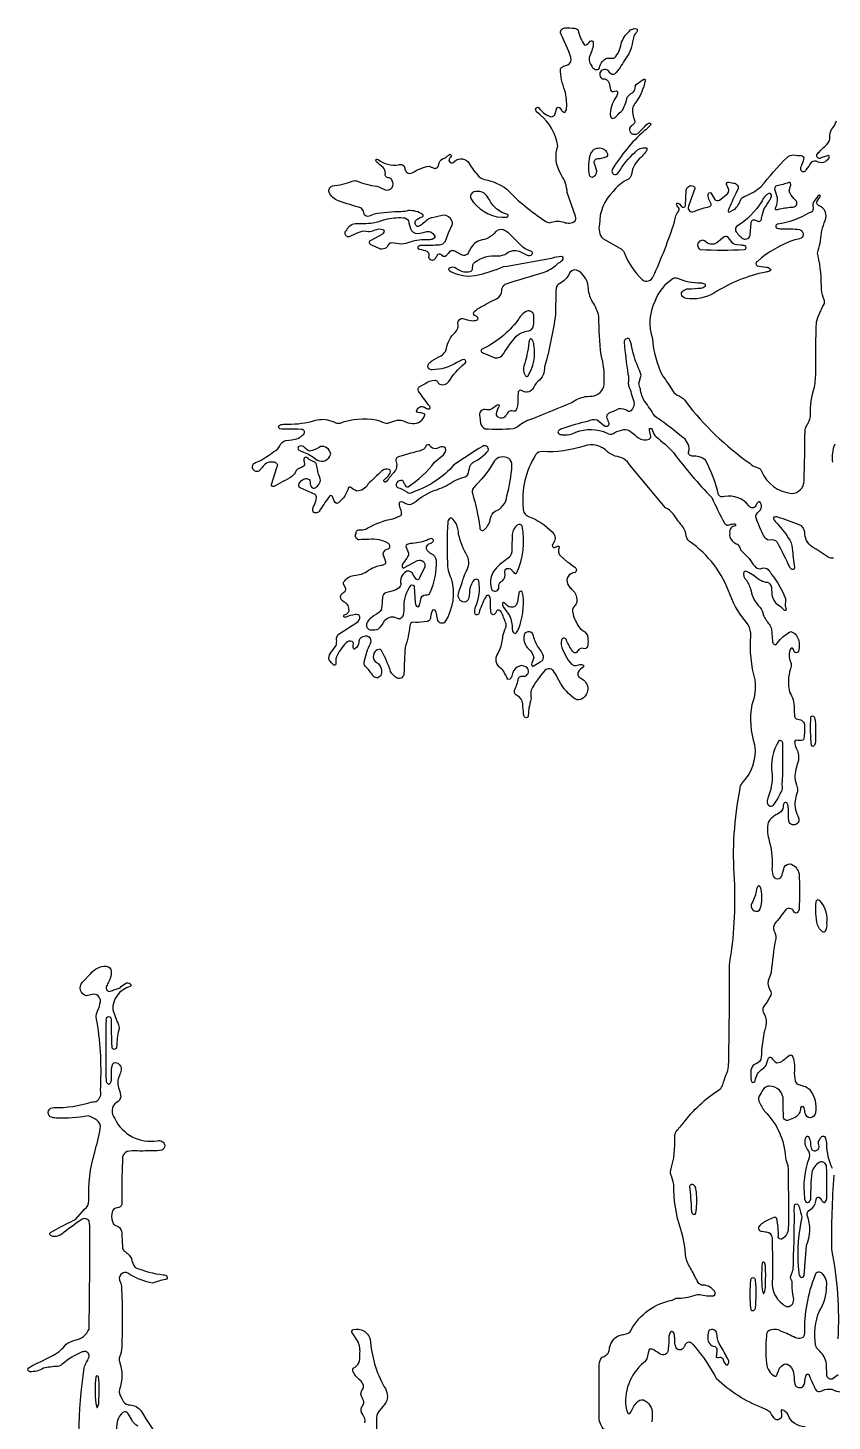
# Model space of a CAD drawing. Header units: metres. Extents: x 3.24 to 8.76, y 2.93 to 9.07.
# Drawn here: x 3.767 to 5.623, y 5.863 to 9.075 of the extents above; entities that cross this region are included whole.
import ezdxf

# ---------------------------------------------------------------- set-up
doc = ezdxf.new("R2010")
doc.units = ezdxf.units.M

msp = doc.modelspace()

# ---------------------------------------------------------------- linework, layer by layer
at = {"layer": 'Layer 1', "color": 0}
for points in [[(5.10029, 5.84021, -0.1811), (5.08563, 5.86705, -0.01), (5.08561, 5.99408, -0.2243), (5.09247, 6.01027, 0.1083), (5.10658, 6.02098, 0.0427), (5.10945, 6.03187, -0.253), (5.13124, 6.06082, 0.0272), (5.15261, 6.06582, 0.15), (5.1593, 6.074, -0.2267), (5.25378, 6.14201), (5.2632, 6.14702, 0.1061), (5.30658, 6.15347, -0.1337), (5.31782, 6.15532, 0.0961), (5.34922, 6.15215), (5.35215, 6.15395, 0.3537), (5.3493, 6.1649, 0.2387), (5.32227, 6.17673, -0.1575), (5.31376, 6.18283, -0.0162), (5.29797, 6.21226, -0.0723), (5.28533, 6.23989, 0.0488), (5.27388, 6.30513, -0.0908), (5.25754, 6.40868, 0.0443), (5.25046, 6.43141, -0.165), (5.25044, 6.44195, 0.0923), (5.25948, 6.51851, -0.1152), (5.26225, 6.53004, -0.0442), (5.2784, 6.54853, -0.092), (5.36348, 6.62814, 0.1454), (5.37039, 6.63823, -0.027), (5.37837, 6.66234, 0.097), (5.3838, 6.68048, 0.0066), (5.38584, 6.91487, 0.0552), (5.39744, 7.11154, -0.0658), (5.41029, 7.32153, -0.1648), (5.41432, 7.3327, 0.23), (5.44475, 7.42149, -0.1247), (5.43803, 7.51514, 0.1321), (5.44481, 7.57152, -0.0833), (5.43478, 7.67302, 0.1538), (5.42911, 7.69894, -0.0831), (5.38709, 7.76774, 0.161), (5.29365, 7.89085), (5.28946, 7.89455, -0.1059), (5.28614, 7.90386, 0.0966), (5.2791, 7.92389, -0.035), (5.25901, 7.95058, 0.1269), (5.23833, 7.96867), (5.15704, 8.06626, 0.2228), (5.12209, 8.08778, -0.1071), (5.10465, 8.09777, 0.2902), (5.05072, 8.11083, -0.0953), (4.95351, 8.09807, 0.2542), (4.93922, 8.09102, 0.1723), (4.91021, 7.96672, 0.1387), (4.91269, 7.95571, 0.1328), (4.92255, 7.94853, -0.1087), (4.97655, 7.91297, -0.3308), (4.98222, 7.89163), (4.97816, 7.88488, 0.324), (4.97747, 7.87923, 0.3238), (4.9826, 7.87681, 0.1327), (4.98592, 7.87856, -0.2837), (4.99168, 7.87997, -0.4081), (4.9928, 7.87773, 0.1088), (4.99171, 7.86602, 0.1568), (4.99521, 7.85852), (5.01122, 7.84409, -0.0401), (5.02905, 7.83139, -0.5243), (5.03, 7.81951, 0.2953), (5.01249, 7.8079, 0.2953), (5.01589, 7.78717, -0.018), (5.02342, 7.77847, -0.2359), (5.03363, 7.75475, -0.1533), (5.03217, 7.74683, 0.0668), (5.02345, 7.73404, 0.14), (5.03272, 7.70429, 0.1795), (5.04741, 7.6857, -0.2604), (5.05921, 7.66887, -0.0319), (5.0593, 7.65169, -0.3541), (5.05164, 7.64315), (5.04855, 7.6442, 0.3393), (5.03602, 7.63891, -0.0616), (5.03291, 7.63504, -0.3684), (5.02702, 7.63481), (5.0237, 7.63811, -0.0597), (5.0096, 7.66375, 0.2968), (5.00427, 7.6677, 0.2968), (4.9985, 7.66442, 0.1794), (5.00139, 7.64047), (5.011, 7.62273, 0.1786), (5.02668, 7.60482, 0.1372), (5.02865, 7.60457, 0.0221), (5.04059, 7.60685, -0.2003), (5.04826, 7.6056, -0.4483), (5.04895, 7.60163, 0.0794), (5.03675, 7.58969, 0.4408), (5.0433, 7.57536, -0.3034), (5.05892, 7.55055, -0.3034), (5.04197, 7.52663), (5.03744, 7.52569, -0.1394), (5.02652, 7.52978, -0.121), (4.98843, 7.57781, 0.0674), (4.9789, 7.59364), (4.97469, 7.59651, 0.2969), (4.96014, 7.59321, 0.0703), (4.92826, 7.54799, 0.1002), (4.92823, 7.52862, 0.0096), (4.92308, 7.50632), (4.92127, 7.48794, -0.5378), (4.91491, 7.48488, -0.1887), (4.91077, 7.49238, 0.0198), (4.90877, 7.51665, 0.2725), (4.89664, 7.53538, -0.4198), (4.8903, 7.54819, 0.0384), (4.8994, 7.57506, -0.3012), (4.90551, 7.5805), (4.9146, 7.58058, 0.5591), (4.91809, 7.60078, 0.0349), (4.90528, 7.6048), (4.8962, 7.60141, 0.2208), (4.88371, 7.58059, -0.1654), (4.87906, 7.57316, -0.3798), (4.87483, 7.57334), (4.8723, 7.57704, 0.0452), (4.86701, 7.58744, 0.1633), (4.85784, 7.59896, -0.4018), (4.85113, 7.63204), (4.85607, 7.64165, 0.0965), (4.86284, 7.67297, -0.035), (4.87005, 7.69242, 0.1975), (4.86998, 7.70241, 0.0088), (4.85929, 7.72868), (4.85672, 7.73192, 0.5202), (4.8474, 7.72757, -0.12), (4.84325, 7.72258, -0.5499), (4.83618, 7.72592, -0.0487), (4.83515, 7.73248, -0.012), (4.8347, 7.75475, 0.138), (4.83218, 7.76505, 0.5304), (4.82351, 7.7625, 0.0678), (4.80818, 7.72646, -0.3754), (4.80365, 7.72176, -0.3754), (4.79839, 7.72562, -0.1234), (4.80009, 7.73993, 0.1463), (4.80766, 7.80001, 0.3715), (4.80263, 7.80363, 0.208), (4.79369, 7.79876, 0.1261), (4.78574, 7.77075, -0.0278), (4.78399, 7.75896, -0.3231), (4.77375, 7.75082, -0.4448), (4.76049, 7.7704, -0.0149), (4.77805, 7.8215, 0.2613), (4.78107, 7.85785, -0.073), (4.76096, 7.90692, 0.114), (4.75507, 7.93223, 0.0998), (4.74579, 7.94405, 0.3681), (4.73975, 7.94396, 0.1489), (4.73576, 7.93432, 0.0251), (4.73519, 7.84284, 0.0227), (4.7367, 7.82383, 0.0363), (4.7438, 7.80512, -0.2137), (4.72949, 7.70523, -0.2708), (4.7203, 7.70234, -0.2709), (4.71328, 7.70894), (4.71089, 7.71926, 0.0293), (4.70857, 7.72916, 0.5297), (4.70103, 7.73212), (4.69908, 7.72896, 0.0458), (4.69582, 7.71292, -0.3163), (4.6884, 7.70625, -0.0343), (4.6613, 7.70426), (4.65653, 7.70497, 0.3492), (4.6482, 7.69654, -0.0632), (4.63754, 7.64665, 0.0136), (4.63485, 7.58627, -0.5239), (4.61916, 7.57563, -0.1475), (4.60418, 7.59134, 0.0396), (4.58344, 7.63923), (4.58037, 7.64237), (4.57335, 7.64135, 0.4906), (4.56863, 7.61421, -0.3646), (4.58228, 7.58469, -0.2881), (4.57453, 7.57686, -0.2881), (4.56411, 7.58044, 0.0586), (4.54854, 7.6, -0.2358), (4.54277, 7.61334), (4.54932, 7.63581, -0.0487), (4.55779, 7.65557, 0.4121), (4.553, 7.67133, 0.2103), (4.54021, 7.67067, 0.1071), (4.53286, 7.66668, 0.1282), (4.53099, 7.65926, -0.257), (4.52149, 7.64326, -0.4747), (4.51849, 7.64392, -0.1712), (4.51759, 7.65102), (4.5187, 7.65482, 0.3093), (4.51508, 7.66008, 0.2767), (4.5015, 7.65746, 0.0836), (4.47817, 7.62306, 0.0735), (4.47801, 7.60996, -0.2846), (4.47703, 7.6064, -0.2851), (4.4734, 7.60571, -0.0802), (4.46262, 7.61794, -0.2526), (4.46524, 7.63341), (4.47858, 7.65073, 0.0888), (4.47947, 7.66412, -0.2801), (4.48555, 7.67807), (4.52625, 7.70388, 0.2236), (4.53347, 7.71733, 0.3712), (4.52313, 7.72238, 0.0669), (4.49836, 7.71561, -0.3561), (4.49588, 7.71927, -0.3563), (4.49897, 7.72244, 0.2653), (4.50824, 7.73092, 0.3342), (4.49704, 7.75105), (4.49287, 7.75373, -0.3362), (4.48974, 7.76775, -0.1416), (4.49633, 7.7737, 0.3604), (4.50087, 7.78266), (4.49592, 7.79097, -0.2849), (4.49645, 7.79763, -0.1972), (4.51891, 7.81271, 0.1577), (4.55348, 7.82428, -0.1033), (4.57937, 7.83541, 0.0648), (4.58986, 7.83812, 0.3281), (4.59346, 7.84353), (4.58726, 7.86155, -0.3187), (4.59617, 7.87308, 0.3114), (4.60219, 7.87848, 0.3115), (4.59928, 7.88603, 0.1685), (4.55376, 7.8956, 0.045), (4.5317, 7.89426, -0.5161), (4.52431, 7.90869), (4.5248, 7.91322, -0.3324), (4.53017, 7.91756), (4.54016, 7.918, 0.1697), (4.5513, 7.92198, -0.0741), (4.60887, 7.94327, 0.032), (4.62737, 7.95044, 0.26), (4.62953, 7.95424, 0.103), (4.62749, 7.96446, -0.123), (4.62427, 7.97801, -0.5363), (4.63122, 7.98253, -0.0549), (4.6363, 7.98007, 0.3091), (4.65648, 7.97889, -0.098), (4.71214, 8.01075, 0.0626), (4.75099, 8.03037, -0.0611), (4.77375, 8.03883, 0.2117), (4.78204, 8.04529, 0.0415), (4.78705, 8.06331), (4.78939, 8.06825, -0.0994), (4.79919, 8.07596, 0.1148), (4.82904, 8.10003, 0.3505), (4.82655, 8.10991, 0.3506), (4.81635, 8.10965, 0.0278), (4.75018, 8.0671, -0.1289), (4.65884, 8.00579, -0.0798), (4.6482, 8.00153, -0.1745), (4.64206, 8.00442, 0.1254), (4.62043, 8.01415, -0.3294), (4.61926, 8.02705, -0.3294), (4.63125, 8.03195), (4.63337, 8.02892, 0.0303), (4.6367, 8.0219, 0.4251), (4.64443, 8.01705, 0.0964), (4.7052, 8.07383), (4.72592, 8.09078, 0.1997), (4.73113, 8.10051), (4.73089, 8.10557, 0.3223), (4.71732, 8.10815, -0.4812), (4.69347, 8.11334, 0.4597), (4.68427, 8.10827, -0.1123), (4.67948, 8.10266), (4.66975, 8.09911, 0.0297), (4.63089, 8.08785, 0.0766), (4.61919, 8.08436, 0.3127), (4.61604, 8.0776, -0.2656), (4.6134, 8.05237, 0.0121), (4.59707, 8.03215, -0.0533), (4.59318, 8.02834, -0.4161), (4.58911, 8.02867, -0.4165), (4.58948, 8.03275, -0.0259), (4.5982, 8.04122, 0.1739), (4.60378, 8.05122, 0.3432), (4.60077, 8.05676, 0.2831), (4.58423, 8.05383, 0.0139), (4.5518, 8.0228, -0.2784), (4.52559, 8.00696, -0.051), (4.51241, 8.01497, 0.4152), (4.507, 8.01494, -0.1537), (4.48409, 7.98011), (4.4794, 7.97797, -0.1818), (4.47112, 7.99216, 0.5162), (4.46413, 7.99587, 0.0272), (4.44189, 7.96425, -0.4403), (4.42615, 7.95767, -0.2711), (4.42879, 7.97557, 0.0854), (4.43318, 7.99195, 0.245), (4.42995, 7.99891), (4.39559, 8.01422, -0.4521), (4.39328, 8.02451, -0.1206), (4.40414, 8.03456, -0.474), (4.41839, 8.02977, 0.1199), (4.42046, 8.01742, 0.4142), (4.43128, 8.01497, 0.0856), (4.43827, 8.02232, 0.2535), (4.44174, 8.03554, -0.0535), (4.4352, 8.05742, 0.0457), (4.43243, 8.07065, 0.1619), (4.42559, 8.0754, -0.0766), (4.41364, 8.08176), (4.41034, 8.08445, 0.2802), (4.40596, 8.08462, 0.2804), (4.4038, 8.08081, 0.0622), (4.40492, 8.07267, -0.3213), (4.4022, 8.06327, -0.0244), (4.39093, 8.05845, 0.1321), (4.38546, 8.05255, -0.0732), (4.37652, 8.04065, -0.0106), (4.33433, 8.01724, -0.291), (4.33016, 8.01825, -0.291), (4.3293, 8.02245), (4.3419, 8.06165), (4.34367, 8.06711, 0.335), (4.33311, 8.07356, 0.1757), (4.31773, 8.07108, 0.0699), (4.30796, 8.06132), (4.30012, 8.05256, -0.4224), (4.28602, 8.05852, -0.4224), (4.29237, 8.07244), (4.30077, 8.07599, 0.05), (4.3349, 8.09834, 0.1827), (4.34829, 8.11134, -0.2589), (4.3623, 8.12327), (4.37649, 8.1251, 0.1992), (4.4037, 8.13834, 0.3266), (4.40466, 8.1458, 0.3266), (4.39784, 8.14898, 0.0176), (4.36761, 8.1498, -0.0494), (4.34878, 8.15038, -0.3105), (4.34583, 8.15481, -0.3106), (4.34892, 8.15915, -0.1072), (4.35939, 8.1612, 0.0657), (4.42155, 8.1674, -0.1363), (4.45859, 8.17147, -0.0325), (4.4778, 8.16415, 0.161), (4.48739, 8.16364, -0.1291), (4.57112, 8.17148, -0.026), (4.5904, 8.16393, 0.1968), (4.60005, 8.16387, -0.0136), (4.61886, 8.17052, -0.1487), (4.63541, 8.16782, 0.082), (4.65437, 8.16287, 0.3604), (4.68338, 8.183, 0.2973), (4.68186, 8.18514, 0.0691), (4.67176, 8.18759), (4.66763, 8.1877, -0.385), (4.66415, 8.19142), (4.66508, 8.19476, -0.5064), (4.68445, 8.19846, 0.0699), (4.69252, 8.19613, 0.2658), (4.6947, 8.197, 0.3183), (4.69429, 8.20232, -0.0195), (4.67244, 8.23209), (4.66855, 8.23698, -0.4215), (4.67145, 8.24796), (4.68302, 8.25437, -0.1524), (4.70745, 8.26232, -0.2956), (4.713, 8.25777, 0.1218), (4.71466, 8.25507, 0.4195), (4.73823, 8.25963, -0.0787), (4.77364, 8.30012, 0.0899), (4.77757, 8.30388, 0.2706), (4.77725, 8.30815, 0.2707), (4.77337, 8.30997), (4.76899, 8.30911), (4.75704, 8.30342, -0.1478), (4.69995, 8.28658, -0.2837), (4.69179, 8.28963, -0.2837), (4.69086, 8.2983, -0.1194), (4.69932, 8.30694, -0.0195), (4.72067, 8.31891, 0.1221), (4.73075, 8.32898), (4.73288, 8.33528, -0.1584), (4.75282, 8.37275, 0.2188), (4.75988, 8.39037, -0.5323), (4.77053, 8.40461), (4.77582, 8.40292, 0.0746), (4.795, 8.39964, 0.1362), (4.80427, 8.40214, 0.4642), (4.80497, 8.40706, 0.1155), (4.80019, 8.41075, -0.5333), (4.79605, 8.41947, -0.0979), (4.80904, 8.42944, -0.0205), (4.84875, 8.45034, 0.273), (4.86054, 8.46904, -0.2597), (4.86871, 8.48391, -0.0082), (4.96032, 8.51216, 0.0926), (4.9911, 8.53267, 0.0482), (5.00069, 8.53907, 0.274), (5.0023, 8.54365, 0.2742), (4.99905, 8.54727, 0.1128), (4.97548, 8.54302), (4.87321, 8.52423), (4.86349, 8.52411, -0.0568), (4.80634, 8.50468, -0.1865), (4.74705, 8.51102, -0.1292), (4.73942, 8.51523, -0.4042), (4.7394, 8.52061, -0.2787), (4.75065, 8.523, -0.0592), (4.75999, 8.51795, 0.2105), (4.78774, 8.51293, 0.2442), (4.79329, 8.51867, -0.1192), (4.79517, 8.53129), (4.79844, 8.53435, -0.1928), (4.85082, 8.54896, 0.1597), (4.87239, 8.55549, -0.2304), (4.90057, 8.5602, -0.0108), (4.91925, 8.55045, 0.3015), (4.93045, 8.55281, 0.4985), (4.92943, 8.55887), (4.92334, 8.56158, -0.0997), (4.90922, 8.56925, 0.0282), (4.88429, 8.5937, 0.1042), (4.86424, 8.60924, 0.3), (4.84271, 8.60057, -0.0872), (4.82555, 8.58808), (4.81964, 8.58687, 0.2363), (4.7895, 8.56783, -0.0375), (4.78133, 8.5533, -0.2841), (4.76925, 8.55037), (4.75064, 8.56052, 0.1912), (4.74214, 8.56007), (4.73895, 8.55731, -0.0287), (4.73352, 8.55094, -0.359), (4.72516, 8.54797), (4.71985, 8.55195, 0.4379), (4.71164, 8.5507, -0.0334), (4.70679, 8.54281, -0.2117), (4.70042, 8.53844, -0.3045), (4.69222, 8.54524, 0.3243), (4.68862, 8.55913, 0.0371), (4.67145, 8.56368, -0.2715), (4.66769, 8.56676, -0.2715), (4.66854, 8.57154, -0.1673), (4.67799, 8.5741, 0.0162), (4.717, 8.57464, 0.2314), (4.73046, 8.58289), (4.73758, 8.60207), (4.74619, 8.62084, 0.2035), (4.7455, 8.63001, 0.2539), (4.72637, 8.64321, -0.0127), (4.70036, 8.63693, 0.1391), (4.68919, 8.63248, -0.0245), (4.67787, 8.62283, -0.0983), (4.66773, 8.617, -0.2881), (4.66356, 8.61799, -0.4539), (4.66449, 8.63295, -0.0475), (4.67793, 8.63938, 0.5329), (4.67849, 8.64406, 0.1757), (4.64501, 8.65331, -0.0292), (4.62873, 8.6505, 0.0454), (4.56602, 8.64512), (4.55475, 8.6406, -0.372), (4.54282, 8.64482), (4.54195, 8.64912, 0.1319), (4.53716, 8.65915, -0.0193), (4.48358, 8.67616, -0.2262), (4.4625, 8.69562, -0.4301), (4.46989, 8.71039, 0.085), (4.51569, 8.72159, -0.1929), (4.52579, 8.72174, 0.0726), (4.57198, 8.70991, -0.0399), (4.59135, 8.70144, 0.3288), (4.60755, 8.70673, 0.3288), (4.60729, 8.72376, 0.2181), (4.60049, 8.729, -0.5536), (4.59201, 8.73924, 0.2287), (4.58692, 8.75267, -0.0209), (4.5718, 8.76619), (4.57004, 8.76935, -0.5265), (4.57267, 8.77221), (4.57532, 8.77112, 0.2049), (4.62253, 8.75897, -0.5209), (4.63685, 8.75132, 0.5729), (4.65353, 8.74033, -0.0903), (4.69292, 8.75614), (4.6959, 8.75449, -0.0368), (4.70209, 8.75166, 0.4827), (4.71454, 8.75737, -0.0294), (4.71702, 8.76527, -0.2444), (4.7268, 8.77358, 0.112), (4.73288, 8.77706, -0.0234), (4.73973, 8.7828, -0.362), (4.7434, 8.78232, -0.3621), (4.7436, 8.77862, -0.0477), (4.7406, 8.7749, 0.508), (4.74187, 8.76422, 0.2834), (4.74859, 8.76412, -0.4843), (4.78269, 8.76553, 0.042), (4.80424, 8.73596, 0.2026), (4.82156, 8.72499, -0.1086), (4.87199, 8.7032, 0.0606), (4.96125, 8.62915, 0.1166), (4.97099, 8.62515, -0.1616), (5.00055, 8.6278, 0.2267), (5.02689, 8.62747, 0.3375), (5.03088, 8.64078), (5.01153, 8.69506, 0.1334), (4.99821, 8.73544, -0.2314), (4.99015, 8.80302, 0.172), (4.94945, 8.87451), (4.94364, 8.8785, -0.2039), (4.9387, 8.88736, -0.2852), (4.94152, 8.89134, -0.2854), (4.94634, 8.89057, 0.1492), (4.9706, 8.87087, 0.405), (4.98274, 8.87448), (4.98796, 8.89018, -0.4927), (4.99425, 8.89033), (4.99815, 8.88469, 0.1337), (5.00353, 8.87995, 0.3405), (5.00657, 8.88055, 0.1669), (5.00999, 8.88916, 0.0853), (5.00625, 8.93018, -0.1025), (4.9962, 8.98029, -0.2242), (4.99806, 8.98325, -0.0659), (5.00842, 8.98807), (5.01288, 8.98928, 0.387), (5.02005, 9.00597, 0.0337), (4.99673, 9.06119, -0.5266), (5.0058, 9.07441, -0.0455), (5.02863, 9.0737, -0.2308), (5.03654, 9.06917, 0.0879), (5.05134, 9.03444, 0.2021), (5.06482, 9.04427, -0.5713), (5.07116, 9.04202, -0.0641), (5.0716, 9.03707, -0.0862), (5.06234, 9.00647, 0.2671), (5.06844, 8.98657, 0.4383), (5.08424, 8.97977), (5.08612, 8.98321, -0.2471), (5.1029, 9.00493), (5.10754, 9.00469, 0.0251), (5.11867, 9.00487, 0.141), (5.12058, 9.00556, 0.1686), (5.13565, 9.03729, -0.1358), (5.15438, 9.0664, -0.2948), (5.17101, 9.07269, -0.366), (5.17317, 9.07023, -0.1675), (5.17118, 9.06407, 0.0907), (5.1642, 9.05186), (5.16212, 9.04261, -0.1524), (5.14415, 9.0007, -0.0561), (5.12081, 8.96793, -0.2803), (5.11594, 8.96714, -0.1341), (5.10819, 8.97305, 0.5045), (5.08983, 8.97536, 0.5046), (5.09302, 8.95713, -0.3689), (5.10837, 8.94692, 0.0299), (5.11118, 8.93178, 0.4305), (5.12112, 8.92892), (5.12426, 8.92967, -0.4132), (5.12731, 8.92728, -0.1527), (5.12568, 8.91828, 0.1315), (5.11055, 8.87684, 0.1532), (5.11299, 8.86734, 0.2784), (5.11654, 8.8661, 0.1232), (5.12373, 8.86958, -0.0153), (5.13974, 8.88591, 0.0693), (5.15025, 8.91567, -0.0823), (5.16179, 8.92497, 0.232), (5.16844, 8.93544, -0.1216), (5.17024, 8.94372), (5.17342, 8.94663), (5.18666, 8.95599, -0.3051), (5.18983, 8.95639, -0.3048), (5.19139, 8.95361, -0.1215), (5.16769, 8.90013, 0.1425), (5.16225, 8.88865, 0.1134), (5.16703, 8.8618, -0.3243), (5.1621, 8.85014, 0.328), (5.15512, 8.83974, 0.328), (5.16298, 8.82998, 0.301), (5.17711, 8.83381, 0.0085), (5.19365, 8.85082), (5.19902, 8.85504, -0.3423), (5.20325, 8.85428, -0.3426), (5.20355, 8.84999, -0.0588), (5.18881, 8.83707, 0.0732), (5.1156, 8.74817, 0.4047), (5.11861, 8.73752, 0.4046), (5.12935, 8.74018, -0.0849), (5.16865, 8.78843, -0.2541), (5.19346, 8.79826, -0.3888), (5.19535, 8.7956, -0.1379), (5.19221, 8.7881, -0.0259), (5.18133, 8.77604, 0.1824), (5.1604, 8.73977, -0.2787), (5.14817, 8.72362, 0.1235), (5.1173, 8.69712, 0.2077), (5.08604, 8.62163, 0.2475), (5.09353, 8.58879), (5.13331, 8.56707, -0.14), (5.1432, 8.55668, 0.1092), (5.18433, 8.4945, 0.5334), (5.21003, 8.50166, 0.0289), (5.25926, 8.62757, -0.1469), (5.26921, 8.65345, 0.3298), (5.26691, 8.6623, -0.1082), (5.2637, 8.66753, -0.3436), (5.26553, 8.67074, -0.3438), (5.26909, 8.66975, -0.0805), (5.27263, 8.66596, 0.4812), (5.28271, 8.66205), (5.28438, 8.66552), (5.28589, 8.70027, -0.4962), (5.30259, 8.71008, -0.339), (5.30599, 8.70459), (5.29139, 8.66337, 0.3244), (5.29359, 8.65287, 0.3244), (5.30426, 8.6517, -0.0248), (5.32279, 8.65864, 0.0448), (5.33987, 8.66312, 0.3454), (5.34344, 8.66871), (5.33998, 8.67695, -0.1231), (5.3368, 8.69051, -0.2914), (5.33868, 8.69428, -0.2912), (5.34288, 8.69417, -0.0147), (5.35231, 8.67929, 0.3519), (5.36295, 8.67741), (5.38147, 8.6923, 0.3247), (5.38143, 8.70844, -0.068), (5.37928, 8.71364, -0.5614), (5.38473, 8.71899), (5.39534, 8.71665, -0.4387), (5.40598, 8.70443), (5.40068, 8.69315, 0.0204), (5.38357, 8.65502, 0.4327), (5.38495, 8.64992), (5.39391, 8.65411, 0.1616), (5.41085, 8.67617), (5.41324, 8.68102, -0.143), (5.42224, 8.68692, 0.0744), (5.45845, 8.70817, -0.0208), (5.51859, 8.77603, -0.2147), (5.53384, 8.78163, 0.0466), (5.55125, 8.78044, -0.4441), (5.55699, 8.77186, -0.039), (5.54994, 8.75302), (5.54937, 8.74851, 0.3051), (5.55594, 8.7434, 0.305), (5.56315, 8.74756, 0.0354), (5.57403, 8.76349, -0.3493), (5.58509, 8.76792, 0.167), (5.60372, 8.76474, 0.0851), (5.61594, 8.77514, 0.3236), (5.61552, 8.77906, 0.3237), (5.61165, 8.77989, -0.0498), (5.60154, 8.77633), (5.59606, 8.77422, -0.285), (5.58946, 8.77526, -0.285), (5.58746, 8.78163), (5.59079, 8.78668, -0.0212), (5.61064, 8.80602, 0.2135), (5.6177, 8.82234, -0.159), (5.62158, 8.84049, 0.1005), (5.63262, 8.86014, 0.0208)], [(5.6261, 7.85267, -0.2485), (5.61354, 7.85482, 0.0126), (5.57685, 7.87851, -0.2626), (5.5596, 7.91191, 0.3183), (5.5466, 7.92915, 0.0142), (5.49753, 7.9469, 0.169), (5.4884, 7.94648, 0.385), (5.48726, 7.94392, 0.108), (5.49173, 7.9363, -0.0556), (5.52156, 7.89925, -0.1901), (5.53041, 7.87504, 0.0068), (5.53608, 7.83062, -0.4149), (5.53256, 7.82593, -0.2179), (5.5257, 7.82999, 0.0059), (5.49691, 7.88832, 0.3148), (5.47742, 7.89377, -0.2407), (5.46591, 7.90214, -0.0404), (5.44712, 7.94537, -0.2241), (5.4488, 7.95414, -0.0514), (5.4571, 7.96361, 0.2997), (5.45858, 7.97783), (5.457, 7.9812, 0.4455), (5.45206, 7.98163, 0.1353), (5.44755, 7.97497, -0.0783), (5.44537, 7.9708, -0.4847), (5.43048, 7.97317, 0.2768), (5.37478, 7.99433, -0.3705), (5.3608, 7.99829, 0.0575), (5.33084, 8.07815, 0.1999), (5.29996, 8.08745, -0.5642), (5.29277, 8.1014, 0.2563), (5.27631, 8.13235, 0.0139), (5.22284, 8.17322, -0.1), (5.21255, 8.18102, 0.0355), (5.19059, 8.21313, -0.1023), (5.18025, 8.24276, -0.0857), (5.17675, 8.25523), (5.18227, 8.27438), (5.17838, 8.28553, -0.0625), (5.16044, 8.33846, 0.1471), (5.15409, 8.35757, 0.2875), (5.14605, 8.35705, 0.2874), (5.14301, 8.34959, 0.0134), (5.1516, 8.27637, -0.1363), (5.15269, 8.25979, 0.1218), (5.15312, 8.25033, -0.0204), (5.16504, 8.21318, -0.2996), (5.15818, 8.19177, -0.2451), (5.15127, 8.19086, 0.2152), (5.12995, 8.19622, -0.0117), (5.10786, 8.18628, 0.3806), (5.10276, 8.17497, -0.0554), (5.10769, 8.16232, -0.5759), (5.09771, 8.1563), (5.08026, 8.17003, 0.2128), (5.0584, 8.16751, 0.0224), (5.00105, 8.15131, 0.1075), (4.99156, 8.14619, 0.4444), (4.9914, 8.14003, 0.1722), (4.99995, 8.13677, 0.091), (5.02298, 8.13908, -0.1887), (5.09496, 8.14464), (5.10662, 8.13864, 0.2477), (5.12151, 8.14176, -0.0687), (5.1418, 8.14887, -0.2187), (5.15831, 8.14373, -0.0091), (5.17587, 8.12948, 0.2466), (5.20047, 8.12665, 0.2705), (5.20474, 8.13326, -0.0329), (5.20107, 8.14678), (5.20154, 8.15119, -0.5087), (5.20848, 8.14689, 0.1591), (5.2164, 8.13195, -0.0454), (5.25647, 8.09578, 0.0322), (5.34503, 7.99194, 0.017), (5.37468, 7.93301, 0.2628), (5.38275, 7.92841), (5.38751, 7.92978, -0.0394), (5.3973, 7.93143, -0.3421), (5.40014, 7.92989, -0.3422), (5.39935, 7.92675, 0.4949), (5.3865, 7.91023), (5.38617, 7.90487, 0.2871), (5.40459, 7.88445, -0.1643), (5.4113, 7.87119), (5.43109, 7.85167, 0.0195), (5.44401, 7.83352, 0.3089), (5.46126, 7.82891, -0.2994), (5.47544, 7.826, -0.0636), (5.48308, 7.81454, -0.0826), (5.515, 7.75903), (5.51523, 7.75412), (5.51437, 7.74508, 0.1111), (5.51704, 7.73491, -0.3411), (5.51553, 7.73171, -0.341), (5.51206, 7.73237), (5.50515, 7.73934, -0.2145), (5.48528, 7.76432, -0.0298), (5.48368, 7.78414), (5.48236, 7.78967, 0.2863), (5.46985, 7.79659, -0.0832), (5.45418, 7.80242, 0.0988), (5.42232, 7.82224), (5.41911, 7.82097, 0.3432), (5.42489, 7.80138, -0.0771), (5.4356, 7.77736, 0.161), (5.45608, 7.73925, -0.197), (5.46363, 7.72106, 0.0424), (5.47726, 7.70017, -0.119), (5.4828, 7.68859), (5.48497, 7.66128, 0.1721), (5.48853, 7.65379, 0.4074), (5.49404, 7.65397), (5.49674, 7.65722, -0.117), (5.52425, 7.68158), (5.52781, 7.68292), (5.53539, 7.67929, -0.2127), (5.54655, 7.65415, -0.11), (5.54519, 7.63798), (5.54258, 7.63481, -0.2688), (5.53713, 7.63477, -0.2685), (5.53439, 7.63946, 0.099), (5.53193, 7.64375, 0.4785), (5.52715, 7.64391), (5.52495, 7.64031, 0.1934), (5.52801, 7.60937, -0.1239), (5.5265, 7.59708, 0.1332), (5.5246, 7.54329, -0.1438), (5.53528, 7.50665, 0.0308), (5.53622, 7.48784, 0.2289), (5.53989, 7.48204), (5.54387, 7.48102, -0.4262), (5.55894, 7.46583, -0.0404), (5.5578, 7.43585, -0.2735), (5.55492, 7.4329, -0.0937), (5.54366, 7.43204), (5.5398, 7.43264, 0.3977), (5.5362, 7.4289), (5.53645, 7.42471, 0.0397), (5.54103, 7.4115, -0.1648), (5.54431, 7.38388, 0.068), (5.53662, 7.34671, 0.0601), (5.54205, 7.32392, -0.1719), (5.54203, 7.31203, 0.1438), (5.53791, 7.27257, 0.0217), (5.54518, 7.2536, -0.4666), (5.53672, 7.23765, -0.4666), (5.52248, 7.24876, -0.0434), (5.52185, 7.26291, 0.0688), (5.52036, 7.28441, 0.3812), (5.51607, 7.28914, 0.3811), (5.51088, 7.28542, 0.0611), (5.50947, 7.27945, -0.2571), (5.50009, 7.26419, 0.1581), (5.47512, 7.24311, 0.1304), (5.47639, 7.20506, -0.0866), (5.4843, 7.141, 0.1013), (5.48589, 7.12147, 0.3319), (5.49659, 7.11346, 0.3318), (5.50732, 7.12143, -0.0151), (5.51226, 7.13974, -0.3903), (5.52898, 7.14681, -0.2378), (5.54643, 7.12471, -0.0273), (5.54645, 7.04326, -0.1744), (5.54233, 7.03518, -0.5358), (5.53395, 7.0389, 0.1584), (5.52844, 7.0444, 0.3228), (5.51398, 7.04034, -0.0053), (5.49085, 7.00997, 0.2686), (5.48843, 6.99408, -0.1319), (5.49258, 6.97509, 0.0286), (5.48225, 6.89752, -0.0176), (5.47478, 6.87822, 0.19), (5.48124, 6.85358), (5.48244, 6.84923, -0.0937), (5.4658, 6.82052, 0.1751), (5.46257, 6.8115, 0.0859), (5.4663, 6.80041, -0.164), (5.47008, 6.77445), (5.46707, 6.76521, 0.0446), (5.45916, 6.7015, -0.2918), (5.44715, 6.68704, 0.0753), (5.44072, 6.68336, 0.2225), (5.4354, 6.66824, 0.0676), (5.43593, 6.64869), (5.43767, 6.64507, 0.5754), (5.44533, 6.64825, -0.2326), (5.46209, 6.67513, 0.1749), (5.471, 6.68571), (5.47358, 6.69399, -0.1512), (5.47738, 6.70102, -0.388), (5.48297, 6.70083, 0.1558), (5.49506, 6.68939, 0.219), (5.50995, 6.6949, -0.0187), (5.52416, 6.70637, -0.3236), (5.53018, 6.70633, -0.1305), (5.53563, 6.67143, 0.0613), (5.53725, 6.64778, 0.2282), (5.54352, 6.63954, 0.0406), (5.56155, 6.63465), (5.57024, 6.62845, -0.223), (5.58415, 6.57365, -0.393), (5.57266, 6.56259, -0.393), (5.5608, 6.57324, -0.0321), (5.55857, 6.58524, 0.3156), (5.5543, 6.58843, 0.3154), (5.54985, 6.5855, -0.2524), (5.53781, 6.56306, 0.0158), (5.52169, 6.55669, -0.5489), (5.51065, 6.56432, -0.0086), (5.50962, 6.60256, 0.4469), (5.47778, 6.6351, 0.2185), (5.46562, 6.63032, 0.0555), (5.4567, 6.61583, 0.299), (5.45347, 6.60045, 0.032), (5.46655, 6.57767, -0.189), (5.51516, 6.47077, 0.0675), (5.5207, 6.45257, -0.0085), (5.52163, 6.30778, -0.2602), (5.50665, 6.28298, -0.5046), (5.49853, 6.28726, 0.0717), (5.49435, 6.33109, 0.3334), (5.48852, 6.33281), (5.48418, 6.3309, 0.0667), (5.4597, 6.31782, 0.0566), (5.4527, 6.31005, 0.5016), (5.45982, 6.30122), (5.46529, 6.30026, -0.0415), (5.4763, 6.29801, -0.2657), (5.48421, 6.28433, -0.0058), (5.48499, 6.19301, 0.2863), (5.50925, 6.13254, 0.471), (5.53118, 6.13243, 0.1729), (5.53372, 6.14849, -0.0721), (5.53066, 6.17793, 0.1839), (5.52735, 6.19112, -0.1754), (5.52765, 6.19848, 0.0404), (5.53247, 6.21225, 0.0149), (5.53554, 6.34172, -0.0443), (5.53621, 6.36033, -0.5189), (5.54249, 6.36346, -0.1881), (5.54683, 6.35686, 0.0144), (5.55272, 6.33367), (5.55024, 6.32207, 0.0715), (5.54579, 6.20502, 0.1629), (5.54952, 6.19558, 0.5526), (5.5579, 6.19885), (5.56358, 6.26777, 0.1926), (5.56538, 6.33767, -0.3228), (5.5725, 6.35088, 0.2429), (5.58509, 6.37037), (5.58694, 6.37715, -0.5744), (5.59403, 6.37799), (5.59811, 6.37224, 0.1331), (5.60364, 6.36751, 0.3329), (5.60675, 6.36813, 0.1746), (5.6101, 6.37667, 0.0193), (5.60981, 6.44959, 0.5204), (5.59415, 6.46013, 0.204), (5.57576, 6.4361, 0.0253), (5.57279, 6.37667, -0.1714), (5.5693, 6.36812, -0.4478), (5.56319, 6.36812, -0.1726), (5.55983, 6.37667, -0.1196), (5.57029, 6.47122, 0.2399), (5.56607, 6.48962, -0.1328), (5.56078, 6.50221, -0.1934), (5.56297, 6.51852, -0.5144), (5.56781, 6.51896), (5.57009, 6.51535, -0.0747), (5.57275, 6.50262, 0.0518), (5.57504, 6.49023, 0.3744), (5.58779, 6.4874, 0.3744), (5.59235, 6.49965), (5.5912, 6.50335, -0.1849), (5.59363, 6.51221, -0.0803), (5.59905, 6.51909, -0.3646), (5.60514, 6.519), (5.60746, 6.51533, -0.0812), (5.60995, 6.50122, 0.1211), (5.62285, 6.44631, -0.1021)], [(5.62889, 8.11499, 0.1339), (5.62318, 8.07385, 0.1715)], [(3.89085, 5.68628, -0.06), (3.89711, 5.98575, -0.11), (3.90249, 5.99882, 0.0304), (3.90768, 6.00957, 0.4481), (3.90158, 6.02337, 0.079), (3.89272, 6.02295, 0.0749), (3.84623, 5.99437, -0.1639), (3.83539, 5.98937, 0.0481), (3.80325, 5.98496, -0.1468), (3.77192, 5.9771, -0.5722), (3.76815, 5.9854), (3.77794, 5.99153, 0.0116), (3.8263, 6.01524, 0.1036), (3.85532, 6.04052, -0.1098), (3.8763, 6.04982, 0.2646), (3.90829, 6.07554, 0.0075), (3.90983, 6.30423, 0.0604), (3.90895, 6.32307, 0.5231), (3.89037, 6.32682, 0.0292), (3.84566, 6.2944, -0.1848), (3.82725, 6.28899, -0.2203), (3.81931, 6.29166, -0.4632), (3.8191, 6.29793), (3.83358, 6.30605, -0.0088), (3.87697, 6.32799), (3.89809, 6.35158, 0.2333), (3.9081, 6.37177, -0.0885), (3.92176, 6.48323, 0.0113), (3.93434, 6.53723, 0.2816), (3.92609, 6.55714, 0.0387), (3.90748, 6.56724, -0.0676), (3.83295, 6.56182, -0.1205), (3.81884, 6.56489, -0.3302), (3.81513, 6.57849, -0.3303), (3.82708, 6.58598, 0.0839), (3.91331, 6.59852, 0.0237), (3.92523, 6.60027, 0.3457), (3.93473, 6.62552, 0.0552), (3.92699, 6.78283, -0.1896), (3.928, 6.80809, 0.0851), (3.93448, 6.83058, 0.5256), (3.9162, 6.84678, -0.0282), (3.90244, 6.84365, -0.2716), (3.88862, 6.85654, -0.2715), (3.8931, 6.87489), (3.9123, 6.89475, -0.25), (3.94804, 6.91157, -0.3768), (3.95972, 6.89959, -0.1227), (3.95248, 6.8732, 0.0988), (3.94826, 6.8632, 0.2919), (3.95126, 6.85528, 0.2919), (3.9597, 6.85466, -0.0476), (3.97083, 6.85882), (3.98004, 6.86186, -0.0848), (3.99221, 6.87215, -0.3382), (4.00345, 6.87086, -0.4588), (4.00344, 6.86499, 0.3488), (3.96295, 6.81107, 0.0066), (3.97624, 6.77673, -0.166), (3.97708, 6.76483, 0.0423), (3.97359, 6.7456, -0.0234), (3.9715, 6.72596, -0.3653), (3.96802, 6.7202, -0.3653), (3.96176, 6.72266), (3.96077, 6.73772, 0.0051), (3.95987, 6.78708, 0.489), (3.95372, 6.79501, 0.4891), (3.94756, 6.78708, 0.0106), (3.94756, 6.64877, 0.1699), (3.95104, 6.64112, 0.4132), (3.95639, 6.64112, 0.1696), (3.95987, 6.64877, 0.0394), (3.96053, 6.66293, -0.079), (3.96229, 6.68451, -0.3434), (3.96875, 6.68992, -0.4436), (3.98243, 6.67193, -0.0529), (3.97846, 6.6601, 0.2028), (3.97767, 6.62724, -0.0811), (3.98175, 6.61045, -0.2382), (3.97199, 6.59803, 0.4385), (3.96759, 6.56109, 0.3365), (4.06584, 6.50942, -0.48), (4.0833, 6.49778, -0.3072), (4.0752, 6.48781, -0.0591), (4.05565, 6.48617, -0.0089), (4.01994, 6.48589, 0.0675), (3.9961, 6.48438, 0.3057), (3.9859, 6.47185, 0.0155), (3.98422, 6.38165, -0.0429), (3.98374, 6.36281, -0.3698), (3.97314, 6.3549, 0.0734), (3.96799, 6.35365, 0.2813), (3.96106, 6.34094, 0.1781), (3.96497, 6.31746, 0.098), (3.97169, 6.31346, -0.2601), (3.98322, 6.3009, -0.0191), (3.98545, 6.2643, 0.1527), (3.989, 6.25559, -0.1497), (4.00607, 6.2379, 0.136), (4.01508, 6.21769, 0.0712), (4.07927, 6.20046, -0.174), (4.08805, 6.19744, -0.5571), (4.0845, 6.18987, 0.0466), (4.05497, 6.18103, -0.0784), (4.00321, 6.20053, 0.3626), (3.98571, 6.2044, 0.3626), (3.97877, 6.18786, -0.0515), (3.98325, 6.17368, -0.0197), (3.98386, 6.03411, -0.09), (3.97853, 6.01103, 0.2045), (3.97881, 6.00036, -0.1667), (3.97852, 5.93607, 0.2355), (3.9851, 5.91422), (3.98797, 5.90803, 0.2419), (4.00292, 5.90066, -0.2001), (4.02813, 5.88749, 0.0183), (4.0765, 5.81368, -0.1203)], [(5.62662, 6.42984, 0.0205), (5.62097, 6.25882, -0.0656), (5.63582, 6.05281, 0.1484)], [(5.63688, 5.96963), (5.62261, 5.9602, -0.5087), (5.61047, 5.97009, 0.012), (5.60895, 5.99957, 0.1541), (5.59088, 6.02745, -0.1488), (5.58467, 6.03843, -0.1391), (5.59351, 6.11772, 0.1551), (5.60986, 6.17301, 0.2612), (5.59811, 6.20506, 0.5325), (5.58252, 6.19785, 0.1007), (5.55888, 6.06469, -0.1782), (5.55503, 6.05576), (5.55132, 6.05434, -0.1721), (5.53799, 6.05552, 0.0155), (5.50603, 6.07003, 0.184), (5.48242, 6.07399, 0.3723), (5.47096, 6.05907, 0.0483), (5.47137, 5.99656, 0.2546), (5.49037, 5.96673, 0.3686), (5.49548, 5.96946), (5.49678, 5.97359, -0.1949), (5.51033, 5.99367, -0.2143), (5.52006, 5.9942, -0.2493), (5.5335, 5.97508, -0.0139), (5.53593, 5.95198, 0.1838), (5.5401, 5.94273, 0.1374), (5.55211, 5.94074, 0.3095), (5.55988, 5.9567), (5.56173, 5.96705), (5.56368, 5.97032, -0.4701), (5.56886, 5.97032), (5.57086, 5.96662, 0.025), (5.5809, 5.94317, 0.1097), (5.58698, 5.93312, 0.2845), (5.60061, 5.93402, -0.1548), (5.6218, 5.93659, 0.2163), (5.66418, 5.93391, -0.2568)], [(4.54502, 5.85966, 0.1973), (4.53984, 5.87852), (4.53685, 5.88311, -0.253), (4.53914, 5.89801, 0.1279), (4.54237, 5.90714, 0.1019), (4.53662, 5.92059, -0.2515), (4.53899, 5.93569, 0.0625), (4.54119, 5.93987, 0.3169), (4.5318, 5.95911, -0.0831), (4.518, 5.97646, -0.2689), (4.51799, 5.98504, 0.3482), (4.53284, 6.01593, 0.1545), (4.52801, 6.04837), (4.51589, 6.06568, -0.4505), (4.51772, 6.07425, -0.4163), (4.55723, 6.05177, 0.1117), (4.5894, 5.94212, -0.2801), (4.59341, 5.90586, -0.016), (4.57928, 5.88849, 0.195), (4.57128, 5.87165), (4.57017, 5.76169, 0.0742)], [(5.56019, 5.8503, -0.3213), (5.52134, 5.87774, 0.2015), (5.50685, 5.88909, 0.5667), (5.50501, 5.88666, -0.0479), (5.50619, 5.87867, -0.57), (5.49171, 5.86689, -0.0607), (5.48044, 5.8829, 0.0918), (5.46147, 5.89364, -0.0958), (5.3563, 5.96061), (5.3563, 5.96061, 0.068), (5.30451, 6.03725, 0.0539), (5.29636, 6.04413, 0.4789), (5.28259, 6.03678, -0.0734), (5.27851, 6.03077, -0.2748), (5.26906, 6.02762, -0.2748), (5.26179, 6.03442, -0.0748), (5.25964, 6.05228, 0.0891), (5.25801, 6.06517, 0.5495), (5.24959, 6.06847, 0.1685), (5.24635, 6.05905, -0.0099), (5.24475, 6.03002, -0.5707), (5.22803, 6.01679, -0.0217), (5.21145, 6.02719, 0.132), (5.20305, 6.02942, 0.3069), (5.19973, 6.02716), (5.19534, 6.00666, -0.0953), (5.18835, 5.99811, 0.2724), (5.14794, 5.88932), (5.15108, 5.8814, 0.4515), (5.15652, 5.88158), (5.15896, 5.88506, -0.0985), (5.17457, 5.90867, -0.356), (5.19174, 5.91016, -0.2925), (5.20744, 5.87432, -0.0513), (5.20669, 5.86138, -0.537)], [(4.02088, 5.85198, -0.1613), (4.00605, 5.86745, 0.0885), (3.99674, 5.88231, 0.2676), (3.99048, 5.8848), (3.98665, 5.88295, 0.15), (3.97391, 5.86493, 0.0918), (3.97469, 5.7938, -0.0893)]]:
    msp.add_lwpolyline(points, format="xyb", dxfattribs=at)
for points in [[(5.06328, 8.7783, 0.0701), (5.06072, 8.75511, 0.0835), (5.0622, 8.7359, 0.5201), (5.07253, 8.73191, 0.3936), (5.07831, 8.74987), (5.07421, 8.76182, -0.2593), (5.07519, 8.76975), (5.07746, 8.77187, -0.0756), (5.08745, 8.7739), (5.09929, 8.77629), (5.10342, 8.7783, 0.3478), (5.1056, 8.78315, 0.3387), (5.08258, 8.79692, 0.3387), (5.06328, 8.7783)], [(5.49577, 8.68342, -0.1478), (5.49106, 8.65828, 0.4519), (5.49264, 8.65608, 0.1108), (5.50179, 8.65719, -0.0394), (5.53254, 8.66166, 0.3279), (5.54115, 8.66772, 0.3278), (5.53795, 8.67774, -0.0272), (5.52565, 8.69334, -0.2326), (5.52438, 8.7022, -0.0288), (5.52665, 8.71, 0.1887), (5.52636, 8.71677, 0.3983), (5.52305, 8.71815, -0.0397), (5.4954, 8.71079, 0.3739), (5.49001, 8.70332, -0.0154), (5.49577, 8.68342)], [(4.78929, 8.68119, 0.2389), (4.86051, 8.63793), (4.87324, 8.63843, 0.2868), (4.87565, 8.64132, 0.2869), (4.87411, 8.64476, -0.2265), (4.83215, 8.67792, 0.0704), (4.82256, 8.69158, 0.2393), (4.79622, 8.69652, 0.4348), (4.78929, 8.68119)], [(5.20829, 8.35834, 0.1033), (5.23186, 8.27192, -0.0286), (5.25462, 8.2385, 0.172), (5.26962, 8.22622, -0.1456), (5.28574, 8.21205, 0.0753), (5.43266, 8.07102, 0.1264), (5.44814, 8.06194, -0.0434), (5.45553, 8.05925, -0.1342), (5.45989, 8.05262, 0.2697), (5.5292, 8.00152, 0.42), (5.55803, 8.03101, 0.0056), (5.56013, 8.14645, -0.1141), (5.56365, 8.15686, 0.1131), (5.57305, 8.18245, -0.0871), (5.58186, 8.24617, 0.043), (5.58488, 8.28386, -0.01), (5.58626, 8.39649, -0.0569), (5.6041, 8.43793, 0.2271), (5.6043, 8.44801, -0.079), (5.59795, 8.47122, 0.0593), (5.5903, 8.54954, -0.1732), (5.59029, 8.56147, 0.0638), (5.59589, 8.58439, -0.0819), (5.60651, 8.63061, 0.4722), (5.59091, 8.66505, -0.2118), (5.58689, 8.67227), (5.5872, 8.67347), (5.59222, 8.68103), (5.59522, 8.68553, 0.3161), (5.5951, 8.68807, 0.3155), (5.59268, 8.6888), (5.58969, 8.68692), (5.58035, 8.67457, 0.2333), (5.57894, 8.66068, -0.4516), (5.56991, 8.6485, -0.101), (5.49668, 8.62192, 0.2808), (5.49295, 8.61901, 0.2807), (5.49383, 8.61436, 0.1609), (5.50336, 8.61177, -0.018), (5.54186, 8.61068), (5.54739, 8.60958, -0.299), (5.55577, 8.60092, -0.299), (5.55115, 8.58977, -0.0896), (5.53678, 8.58626, 0.0972), (5.4503, 8.53635, 0.294), (5.44675, 8.53142, 0.294), (5.44977, 8.52615, 0.0383), (5.47024, 8.52338, -0.1464), (5.47971, 8.5195, -0.502), (5.47927, 8.51455, -0.1232), (5.4697, 8.51179, 0.0894), (5.35003, 8.46351, -0.1715), (5.28591, 8.45086, -0.1961), (5.27595, 8.458, -0.3595), (5.27866, 8.46822, -0.1988), (5.29107, 8.47307, 0.0092), (5.32012, 8.47501, 0.1439), (5.32969, 8.47888, 0.51), (5.32927, 8.48375, 0.1246), (5.31976, 8.48647, -0.1042), (5.2663, 8.49677, 0.1853), (5.25613, 8.49658, 0.1797), (5.21394, 8.44382, 0.2074), (5.20829, 8.35834)], [(5.46627, 8.65798, -0.0162), (5.47927, 8.67789, 0.1252), (5.48274, 8.68677, 0.5271), (5.4767, 8.69287, 0.198), (5.4611, 8.67579, -0.1195), (5.40176, 8.61652, 0.221), (5.39987, 8.60717, 0.1057), (5.41664, 8.58887, 0.535), (5.43395, 8.59866), (5.4357, 8.62483, -0.5584), (5.44577, 8.6317), (5.45108, 8.62878, 0.5601), (5.46006, 8.63631, -0.0661), (5.46627, 8.65798)], [(4.56329, 8.62491, 0.0269), (4.59152, 8.63299, -0.0756), (4.6329, 8.63711, -0.2694), (4.64535, 8.63003), (4.64595, 8.62546), (4.64988, 8.61218, 0.3242), (4.66593, 8.60081, 0.0576), (4.68803, 8.6049, -0.3176), (4.70457, 8.59705, -0.5358), (4.70237, 8.5881, -0.1017), (4.69174, 8.58609, 0.0881), (4.64819, 8.5807, -0.0771), (4.62966, 8.57622, -0.0199), (4.60672, 8.57886, 0.2128), (4.59964, 8.5759, -0.4077), (4.57749, 8.56577, 0.0277), (4.56594, 8.57117, -0.0887), (4.55606, 8.57652, -0.4777), (4.55913, 8.58564), (4.58578, 8.60018, 0.5068), (4.58882, 8.60858, 0.2069), (4.56558, 8.60727, -0.0722), (4.55299, 8.60414, 0.166), (4.53314, 8.60402, 0.0207), (4.51327, 8.59562, -0.4495), (4.5009, 8.59602, -0.4494), (4.50276, 8.60824, -0.2863), (4.52213, 8.62345, 0.0216), (4.56329, 8.62491)], [(5.42014, 8.56382, 0.3571), (5.42432, 8.56744, 0.357), (5.4216, 8.57224, 0.0275), (5.41386, 8.57342), (5.40279, 8.5747, -0.2501), (5.38943, 8.58269), (5.38384, 8.59078, 0.4151), (5.37383, 8.59287), (5.35669, 8.57937, -0.3539), (5.33242, 8.5806, 0.4863), (5.31484, 8.58101, 0.4863), (5.31861, 8.56383, 0.0302), (5.42014, 8.56382)], [(4.9848, 8.41483, -0.0318), (4.95948, 8.29349, -0.2491), (4.94355, 8.25975, 0.0478), (4.93149, 8.24206, -0.4502), (4.90591, 8.23902, 0.4493), (4.89861, 8.23547, 0.0329), (4.89768, 8.21677, -0.1535), (4.89272, 8.19188, -0.1909), (4.89104, 8.19117, -0.0476), (4.88388, 8.1917, 0.2777), (4.87491, 8.18842, -0.0276), (4.86698, 8.17764, -0.288), (4.8551, 8.17561, -0.288), (4.84812, 8.18542), (4.85102, 8.19434), (4.8549, 8.20299, 0.517), (4.85339, 8.20553, 0.1917), (4.84745, 8.20369), (4.83933, 8.19728, -0.1929), (4.82578, 8.19431, 0.3012), (4.81231, 8.19129, 0.3012), (4.80984, 8.17772), (4.8114, 8.16341, 0.2796), (4.82205, 8.15078, 0.0418), (4.8868, 8.15133, 0.1168), (4.89847, 8.15686, -0.1233), (4.93216, 8.17411, 0.0066), (5.02201, 8.21114, -0.1013), (5.05332, 8.22468, 0.0202), (5.07403, 8.22668, 0.356), (5.09687, 8.25835, 0.0867), (5.08954, 8.32071, -0.0304), (5.08476, 8.40903, 0.0838), (5.06937, 8.44412, -0.1249), (5.06008, 8.47839, 0.2617), (5.0333, 8.51647, 0.4002), (5.01502, 8.50556, -0.1629), (4.99071, 8.48333, 0.1803), (4.98585, 8.47471, 0.0132), (4.9848, 8.41483)], [(4.89794, 8.40074, -0.1173), (4.8139, 8.33326, 0.4471), (4.81402, 8.32758, 0.0645), (4.8233, 8.32303, 0.0199), (4.84424, 8.31416, 0.3458), (4.86472, 8.32338, -0.0384), (4.89357, 8.36377, -0.1257), (4.91742, 8.37516, 0.3932), (4.93395, 8.38888, 0.0172), (4.93485, 8.40928, 0.4935), (4.9186, 8.42192, 0.1547), (4.89794, 8.40074)], [(4.93441, 8.34317, 0.1024), (4.93161, 8.35457), (4.92948, 8.35722, 0.4462), (4.9252, 8.35643, 0.12), (4.92268, 8.34832, -0.0592), (4.91168, 8.29517, 0.1698), (4.91348, 8.27575, 0.1609), (4.91773, 8.27127, 0.3656), (4.92067, 8.27189, 0.1987), (4.93441, 8.34317)], [(4.46584, 8.0923, 0.4304), (4.44214, 8.10956, -0.1091), (4.417, 8.09901, -0.0774), (4.40681, 8.10599), (4.40312, 8.10935, 0.3038), (4.39223, 8.10947, 0.5224), (4.39176, 8.10212, 0.1021), (4.39974, 8.09832, -0.0862), (4.42765, 8.08324), (4.43492, 8.0781, 0.491), (4.46584, 8.0923)], [(4.87238, 7.99582, 0.0566), (4.88399, 8.06594, 0.2049), (4.87674, 8.08209, 0.3751), (4.84265, 8.07574, -0.0786), (4.80101, 8.02078), (4.79334, 8.01137, 0.1509), (4.79285, 8.00185, -0.0377), (4.80975, 7.92382, 0.3281), (4.81311, 7.91688, 0.328), (4.82072, 7.91802, 0.1627), (4.83447, 7.94413, -0.2004), (4.84553, 7.96092, 0.2956), (4.87238, 7.99582)], [(4.84072, 7.82107, 0.1584), (4.83525, 7.78919, 0.1491), (4.83763, 7.7796, 0.2712), (4.84634, 7.77617, 0.2713), (4.8536, 7.78209), (4.8537, 7.79117, -0.1676), (4.86204, 7.80002, 0.3029), (4.86743, 7.81906, -0.3295), (4.87251, 7.82814, -0.3296), (4.88268, 7.82595, 0.0309), (4.88724, 7.82001, 0.1459), (4.89172, 7.81668, 0.3), (4.89455, 7.81736, 0.1555), (4.90794, 7.92627, 0.4569), (4.89714, 7.92888, 0.1981), (4.88437, 7.90654), (4.88411, 7.87363, -0.2685), (4.87488, 7.85123, 0.0996), (4.84072, 7.82107)], [(4.68273, 7.83223), (4.67113, 7.80707), (4.66892, 7.80377, -0.4015), (4.66341, 7.80393), (4.65548, 7.81565, 0.4235), (4.63936, 7.82117, 0.3437), (4.62814, 7.79212, -0.2387), (4.61626, 7.77932, -0.0285), (4.5924, 7.77264, 0.269), (4.58523, 7.76211), (4.58355, 7.74195, -0.2588), (4.5763, 7.72639, 0.0365), (4.55684, 7.713, 0.1118), (4.54895, 7.70252, 0.5222), (4.55937, 7.68681, 0.0973), (4.5765, 7.68956, 0.0882), (4.59098, 7.70919, -0.375), (4.61925, 7.71388, 0.4379), (4.63384, 7.72147, 0.087), (4.63553, 7.74111, -0.1864), (4.65188, 7.79004, -0.271), (4.65646, 7.79008, -0.2709), (4.65874, 7.7861), (4.66054, 7.75093, 0.062), (4.6623, 7.74415, 0.3849), (4.66662, 7.74019, 0.385), (4.671, 7.74409, 0.022), (4.67366, 7.75673, -0.3725), (4.6848, 7.76785, 0.3988), (4.69547, 7.77336, 0.1157), (4.70985, 7.84675, 0.255), (4.6978, 7.86236, -0.0575), (4.69124, 7.86715, -0.2948), (4.6872, 7.87806, -0.2947), (4.69548, 7.88622, 0.1418), (4.70223, 7.89083, 0.4152), (4.70165, 7.89644), (4.69837, 7.89757, 0.1166), (4.68824, 7.89417, -0.091), (4.64984, 7.88591, 0.1454), (4.64017, 7.88197, 0.2921), (4.64002, 7.8762, -0.0464), (4.64476, 7.86576, -0.2136), (4.64422, 7.85665, -0.0365), (4.63278, 7.8405, 0.1845), (4.63076, 7.83175, 0.5057), (4.63425, 7.82985), (4.66631, 7.84708, -0.2899), (4.67922, 7.84485, -0.2898), (4.68273, 7.83223)], [(4.90982, 7.76547), (4.90742, 7.77497, 0.2796), (4.90262, 7.7758, 0.2795), (4.89967, 7.77193), (4.8966, 7.75139, -0.2837), (4.88697, 7.73916, -0.3157), (4.86937, 7.7474, 0.2173), (4.86443, 7.75015, 0.4165), (4.86191, 7.748, 0.1945), (4.86435, 7.73953), (4.87874, 7.72001, -0.0991), (4.88475, 7.68875, 0.1804), (4.888, 7.67991, 0.4133), (4.89453, 7.68084, 0.1101), (4.89963, 7.69036, 0.1143), (4.90982, 7.76547)], [(4.92198, 7.64351, -0.1752), (4.93424, 7.62351), (4.92979, 7.61043, 0.208), (4.93015, 7.60469, 0.4241), (4.9332, 7.60376), (4.94903, 7.61329), (4.95429, 7.61634, 0.3432), (4.95536, 7.6302, 0.052), (4.94329, 7.64951, -0.0857), (4.93304, 7.67619, 0.3526), (4.92039, 7.6825, 0.3527), (4.91153, 7.67148, 0.2304), (4.92198, 7.64351)], [(5.58453, 7.43832, -0.1273), (5.58168, 7.42112, -0.2786), (5.5788, 7.41852, -0.2785), (5.57516, 7.41985, -0.0465), (5.5739, 7.48651, -0.3162), (5.57762, 7.48917, -0.3161), (5.58139, 7.48658, -0.0872), (5.58382, 7.47639, -0.0223), (5.58453, 7.43832)], [(5.48418, 7.35531, -0.1116), (5.47429, 7.2995, 0.1439), (5.47375, 7.28664, 0.2937), (5.48013, 7.28092, 0.2936), (5.48798, 7.28434, 0.0705), (5.49852, 7.30023, 0.0104), (5.50755, 7.31765, 0.1244), (5.50776, 7.32986, 0.02), (5.50875, 7.42455, 0.5709), (5.49973, 7.43162, 0.184), (5.48418, 7.35531)], [(5.45478, 7.04061), (5.45917, 7.05071, 0.1032), (5.45756, 7.09352), (5.45567, 7.096, 0.4351), (5.45176, 7.096, 0.1652), (5.44849, 7.0893, -0.0894), (5.43752, 7.05674, 0.3511), (5.4397, 7.04176, 0.3511), (5.45478, 7.04061)], [(5.58881, 7.00682, -0.0691), (5.58555, 7.06008, -0.3046), (5.58916, 7.06482, -0.2814), (5.59469, 7.06259, -0.0294), (5.60052, 7.05413, -0.1802), (5.61005, 7.01188, -0.1153), (5.6076, 6.99323, -0.4879), (5.60047, 6.99134, -0.13), (5.58881, 7.00682)], [(5.30797, 6.34262, 0.0713), (5.31007, 6.38534, 0.0395), (5.30858, 6.39765, 0.1819), (5.30414, 6.40653, 0.289), (5.29803, 6.40863, 0.2891), (5.2935, 6.40403, -0.027), (5.2977, 6.35091, 0.1238), (5.30041, 6.34142, 0.2914), (5.30457, 6.33961, 0.2915), (5.30797, 6.34262)], [(5.46868, 6.1754, 0.0258), (5.46898, 6.21951, 0.1509), (5.46659, 6.22867, 0.2921), (5.46355, 6.22963, 0.2923), (5.4614, 6.22728, 0.0477), (5.46122, 6.16658), (5.46334, 6.15764, 0.4184), (5.46431, 6.15736, 0.1599), (5.46586, 6.15902, 0.1127), (5.46868, 6.1754)], [(5.4457, 6.12382, 0.0474), (5.44625, 6.18723, 0.2243), (5.44267, 6.19266, 0.2248), (5.43738, 6.19247, 0.2152), (5.43403, 6.18698, 0.0271), (5.43365, 6.13033), (5.43484, 6.12074, 0.3317), (5.44142, 6.11823, 0.3317), (5.4457, 6.12382)], [(5.36191, 6.04204, -0.0533), (5.35656, 6.06524, 0.557), (5.33923, 6.07251), (5.33714, 6.06953, 0.0925), (5.33614, 6.05446, 0.4142), (5.35272, 6.03514, -0.2277), (5.35684, 6.02779), (5.35635, 6.02232, -0.0566), (5.35512, 6.01213, 0.3622), (5.35618, 6.01029, 0.1462), (5.36091, 6.00999, -0.3046), (5.37045, 6.00768), (5.37195, 6.00256, 0.1071), (5.37812, 5.99312, 0.4083), (5.38154, 5.99311, 0.3092), (5.3831, 6.00533), (5.37999, 6.01064, 0.0145), (5.36191, 6.04204)], [(3.92372, 5.90404), (3.926, 5.89505, 0.4023), (3.92702, 5.89476, 0.1644), (3.92862, 5.89646, 0.1146), (3.93066, 5.90692, 0.0538), (3.93016, 5.96544, 0.3146), (3.92684, 5.9673, 0.3147), (3.92395, 5.96481, 0.0501), (3.92372, 5.90404)]]:
    msp.add_lwpolyline(points, format="xyb", close=True, dxfattribs=at)

doc.saveas('drawing.dxf')
